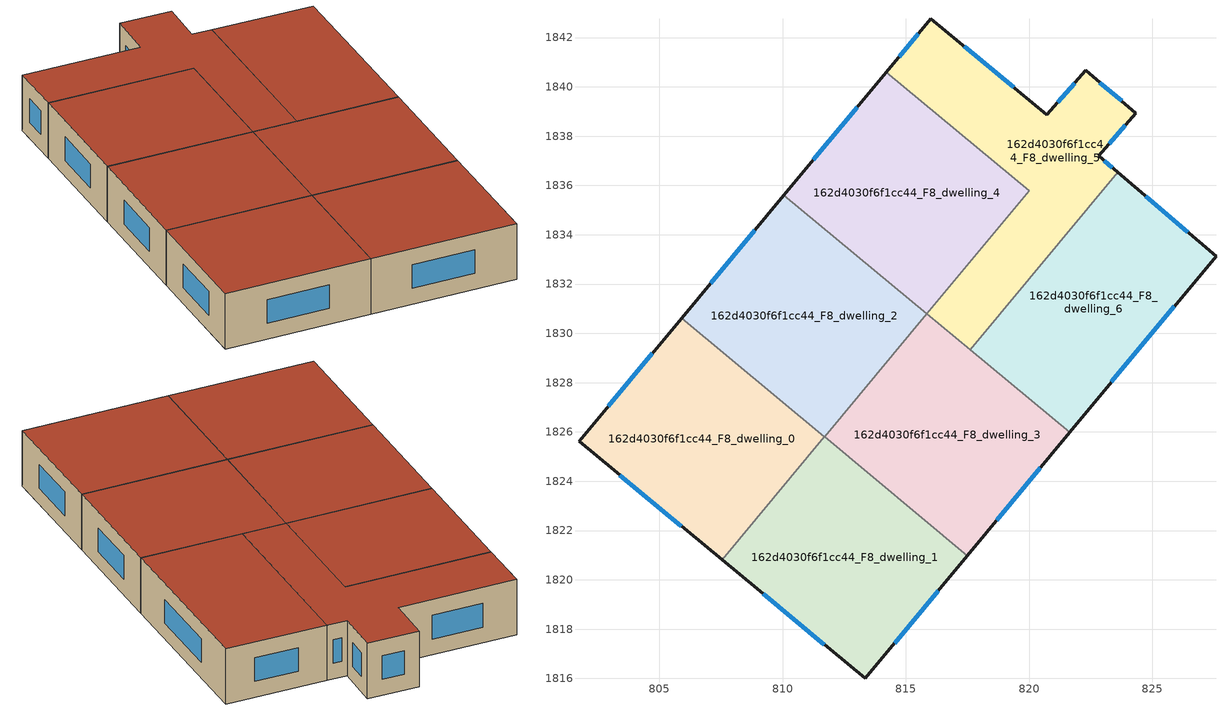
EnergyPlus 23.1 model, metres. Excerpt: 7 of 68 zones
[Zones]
162d4030f6f1cc44_F8_dwelling_0
 floor to 162d4030f6f1cc44_F7_dwelling_0 (EU_floor_Construction): 811.69,1825.8 807.54,1820.81 801.74,1825.61 805.9,1830.61 z24
 wall outside (EU_wall_Construction): 805.9,1830.61 801.74,1825.61 807.54,1820.81 z24:27
 wall to 162d4030f6f1cc44_F8_dwelling_1 (EU_wall_Construction): 807.54,1820.81 811.69,1825.8 z24:27
 wall to 162d4030f6f1cc44_F8_dwelling_2 (EU_wall_Construction): 811.69,1825.8 805.9,1830.61 z24:27
 window (EU_Window_Construction): 803.4,1824.24 805.88,1822.18 / 804.71,1829.18 802.93,1827.04 z24.86:26.14
 roof outside (EU_roof_Construction): 807.54,1820.81 811.69,1825.8 805.9,1830.61 801.74,1825.61 z27
162d4030f6f1cc44_F8_dwelling_1
 floor to 162d4030f6f1cc44_F7_dwelling_1 (EU_floor_Construction): 817.49,1820.99 813.35,1816 807.54,1820.81 811.69,1825.8 z24
 wall outside (EU_wall_Construction): 807.54,1820.81 813.35,1816 817.49,1820.99 z24:27
 wall to 162d4030f6f1cc44_F8_dwelling_3 (EU_wall_Construction): 817.49,1820.99 811.7,1825.8 z24:27
 wall to 162d4030f6f1cc44_F8_dwelling_2 (EU_wall_Construction): 811.7,1825.8 811.69,1825.8 z24:27
 window (EU_Window_Construction): 809.2,1819.44 811.69,1817.37 / 814.54,1817.42 816.31,1819.56 z24.86:26.14
 roof outside (EU_roof_Construction): 813.35,1816 817.49,1820.99 811.69,1825.8 807.54,1820.81 z27
162d4030f6f1cc44_F8_dwelling_2
 floor to 162d4030f6f1cc44_F7_dwelling_2 (EU_floor_Construction): 815.85,1830.79 811.7,1825.8 805.9,1830.61 810.05,1835.6 z24
 wall outside (EU_wall_Construction): 810.05,1835.6 805.9,1830.61 z24:27
 wall to 162d4030f6f1cc44_F8_dwelling_3 (EU_wall_Construction): 811.7,1825.8 815.85,1830.79 z24:27
 wall to 162d4030f6f1cc44_F8_dwelling_4 (EU_wall_Construction): 815.85,1830.79 810.05,1835.6 z24:27
 window (EU_Window_Construction): 808.87,1834.18 807.09,1832.04 z24.86:26.14
 roof outside (EU_roof_Construction): 811.7,1825.8 815.85,1830.79 810.05,1835.6 805.9,1830.61 z27
162d4030f6f1cc44_F8_dwelling_3
 floor to 162d4030f6f1cc44_F7_dwelling_3 (EU_floor_Construction): 821.64,1825.98 817.49,1820.99 811.7,1825.8 815.85,1830.79 z24
 wall outside (EU_wall_Construction): 817.49,1820.99 821.64,1825.98 z24:27
 wall to 162d4030f6f1cc44_F8_dwelling_6 (EU_wall_Construction): 821.64,1825.98 817.61,1829.33 z24:27
 wall to 162d4030f6f1cc44_F8_dwelling_5 (EU_wall_Construction): 817.61,1829.33 815.85,1830.79 z24:27
 window (EU_Window_Construction): 818.68,1822.41 820.46,1824.55 z24.86:26.14
 roof outside (EU_roof_Construction): 817.49,1820.99 821.64,1825.98 815.85,1830.79 811.7,1825.8 z27
162d4030f6f1cc44_F8_dwelling_4
 floor to 162d4030f6f1cc44_F7_dwelling_4 (EU_floor_Construction): 820,1835.79 815.85,1830.79 810.05,1835.6 814.21,1840.6 z24
 wall outside (EU_wall_Construction): 814.21,1840.6 810.05,1835.6 z24:27
 wall to 162d4030f6f1cc44_F8_dwelling_5 (EU_wall_Construction): 815.85,1830.79 820,1835.79 814.21,1840.6 z24:27
 window (EU_Window_Construction): 813.02,1839.17 811.24,1837.03 z24.86:26.14
 roof outside (EU_roof_Construction): 815.85,1830.79 820,1835.79 814.21,1840.6 810.05,1835.6 z27
162d4030f6f1cc44_F8_dwelling_5
 floor to 162d4030f6f1cc44_F7_dwelling_5 (EU_floor_Construction): 822.29,1840.66 824.33,1838.94 822.82,1837.19 823.59,1836.54 817.61,1829.33 815.85,1830.79 820,1835.79 814.21,1840.6 816.02,1842.77 820.72,1838.86 z24
 wall outside (EU_wall_Construction): 823.59,1836.54 822.82,1837.19 824.33,1838.94 822.29,1840.66 820.72,1838.86 816.02,1842.77 814.21,1840.6 z24:27
 wall to 162d4030f6f1cc44_F8_dwelling_6 (EU_wall_Construction): 817.61,1829.33 823.59,1836.54 z24:27
 window (EU_Window_Construction): 815.5,1842.15 814.73,1841.22 / 819.38,1839.98 817.36,1841.65 / 821.84,1840.15 821.17,1839.37 / 823.75,1839.43 822.87,1840.17 / 823.25,1837.69 823.9,1838.44 / 823.37,1836.72 823.04,1837 z24.86:26.14
 roof outside (EU_roof_Construction): 817.61,1829.33 823.59,1836.54 822.82,1837.19 824.33,1838.94 822.29,1840.66 820.72,1838.86 816.02,1842.77 814.21,1840.6 820,1835.79 815.85,1830.79 z27
162d4030f6f1cc44_F8_dwelling_6
 floor to 162d4030f6f1cc44_F7_dwelling_6 (EU_floor_Construction): 827.58,1833.13 821.64,1825.98 817.61,1829.33 823.59,1836.54 z24
 wall outside (EU_wall_Construction): 821.64,1825.98 827.58,1833.13 823.59,1836.54 z24:27
 window (EU_Window_Construction): 826.44,1834.1 824.73,1835.56 / 823.34,1828.02 825.88,1831.09 z24.86:26.14
 roof outside (EU_roof_Construction): 821.64,1825.98 827.58,1833.13 823.59,1836.54 817.61,1829.33 z27
[Building]
EU S2 Campaign: North Axis=0; Terrain=City; Solar Distribution=FullExterior
[Site:Location]
Helsinki-Vantaa.AP: Latitude=60.317; Longitude=24.963; Time Zone=2; Elevation=54.6
[SizingPeriod:WeatherFileDays]
AnnualSizingPeriod: Begin Month=1; Begin Day of Month=1; End Month=12; End Day of Month=31; Day of Week for Start Day=Monday; Use Weather File Daylight Saving Period=No; Use Weather File Rain and Snow Indicators=No
[MATERIAL]
EU_InternalMass_Material: Roughness=MediumRough; Thickness=0.1; Conductivity=1; Density=1800; Specific Heat=900; Thermal Absorptance=0.9; Solar Absorptance=0.7; Visible Absorptance=0.7
[MATERIAL:NOMASS] Roughness=MediumRough; Thermal Absorptance=0.9; Solar Absorptance=0.7; Visible Absorptance=0.7
Name | Thermal Resistance
EU_wall_NoMass | 1.10183
EU_roof_NoMass; EU_floor_NoMass | 1.70606
[WINDOWMATERIAL:SIMPLEGLAZINGSYSTEM]
EU_Window_SimpleGlazing: UFactor=3.11035; Solar Heat Gain Coefficient=0.8; Visible Transmittance=0.8
[CONSTRUCTION]
EU_wall_Construction: EU_wall_NoMass
EU_roof_Construction: EU_roof_NoMass
EU_floor_Construction: EU_floor_NoMass
EU_Window_Construction: EU_Window_SimpleGlazing
EU_InternalMass_Construction: EU_InternalMass_Material
[ZONE] Type=1; Multiplier=1; Ceiling Height=autocalculate; Floor Area=autocalculate; Part of Total Floor Area=Yes
Name | Volume
162d4030f6f1cc44_F8_dwelling_0 | 146.782
162d4030f6f1cc44_F8_dwelling_1 | 146.792
162d4030f6f1cc44_F8_dwelling_2 | 146.788
162d4030f6f1cc44_F8_dwelling_3 | 146.783
162d4030f6f1cc44_F8_dwelling_4 | 146.801
162d4030f6f1cc44_F8_dwelling_5 | 146.789
162d4030f6f1cc44_F8_dwelling_6 | 146.765
[INTERNALMASS] Construction=EU_InternalMass_Construction
Name | Zone or ZoneList | Surface Area
162d4030f6f1cc44_F8_dwelling_0_EU_InternalMass | 162d4030f6f1cc44_F8_dwelling_0 | 48.9267
162d4030f6f1cc44_F8_dwelling_1_EU_InternalMass | 162d4030f6f1cc44_F8_dwelling_1 | 48.9306
162d4030f6f1cc44_F8_dwelling_2_EU_InternalMass | 162d4030f6f1cc44_F8_dwelling_2 | 48.9309
162d4030f6f1cc44_F8_dwelling_3_EU_InternalMass | 162d4030f6f1cc44_F8_dwelling_3 | 48.9274
162d4030f6f1cc44_F8_dwelling_4_EU_InternalMass | 162d4030f6f1cc44_F8_dwelling_4 | 48.9324
162d4030f6f1cc44_F8_dwelling_5_EU_InternalMass | 162d4030f6f1cc44_F8_dwelling_5 | 48.9294
162d4030f6f1cc44_F8_dwelling_6_EU_InternalMass | 162d4030f6f1cc44_F8_dwelling_6 | 48.9218
[OTHEREQUIPMENT] Fuel Type=Electricity; Design Level Calculation Method=Watts/Area; Power per Zone Floor Area=1; Fraction Latent=0; Fraction Radiant=0; Fraction Lost=0; Carbon Dioxide Generation Rate=0; EndUse Subcategory=EU_Step8_InternalGains
Name | Zone or ZoneList or Space or SpaceList | Schedule
EU_Step8_InternalGain_162d4030f6f1cc44_F8_dwelling_0_f000 | 162d4030f6f1cc44_F8_dwelling_0 | EU_Step8_GainSchedule_162d4030f6f1cc44_F8_dwelling_0_f000
EU_Step8_InternalGain_162d4030f6f1cc44_F8_dwelling_1_f000 | 162d4030f6f1cc44_F8_dwelling_1 | EU_Step8_GainSchedule_162d4030f6f1cc44_F8_dwelling_1_f000
EU_Step8_InternalGain_162d4030f6f1cc44_F8_dwelling_2_f000 | 162d4030f6f1cc44_F8_dwelling_2 | EU_Step8_GainSchedule_162d4030f6f1cc44_F8_dwelling_2_f000
EU_Step8_InternalGain_162d4030f6f1cc44_F8_dwelling_3_f000 | 162d4030f6f1cc44_F8_dwelling_3 | EU_Step8_GainSchedule_162d4030f6f1cc44_F8_dwelling_3_f000
EU_Step8_InternalGain_162d4030f6f1cc44_F8_dwelling_4_f000 | 162d4030f6f1cc44_F8_dwelling_4 | EU_Step8_GainSchedule_162d4030f6f1cc44_F8_dwelling_4_f000
EU_Step8_InternalGain_162d4030f6f1cc44_F8_dwelling_5_f000 | 162d4030f6f1cc44_F8_dwelling_5 | EU_Step8_GainSchedule_162d4030f6f1cc44_F8_dwelling_5_f000
EU_Step8_InternalGain_162d4030f6f1cc44_F8_dwelling_6_f000 | 162d4030f6f1cc44_F8_dwelling_6 | EU_Step8_GainSchedule_162d4030f6f1cc44_F8_dwelling_6_f000
[ZONEVENTILATION:DESIGNFLOWRATE] Schedule=EU_AlwaysOn; Design Flow Rate Calculation Method=AirChanges/Hour; Air Changes per Hour=0.756316; Ventilation Type=Natural; Fan Pressure Rise=0; Fan Total Efficiency=1; Constant Term Coefficient=1; Temperature Term Coefficient=0; Velocity Term Coefficient=0; Velocity Squared Term Coefficient=0; Minimum Indoor Temperature=-100; Maximum Indoor Temperature=100; Delta Temperature=-100; Minimum Outdoor Temperature=-100; Maximum Outdoor Temperature=100; Maximum Wind Speed=40
Name | Zone or ZoneList or Space or SpaceList
EU_ConstantAir_162d4030f6f1cc44_F8_dwelling_0 | 162d4030f6f1cc44_F8_dwelling_0
EU_ConstantAir_162d4030f6f1cc44_F8_dwelling_1 | 162d4030f6f1cc44_F8_dwelling_1
EU_ConstantAir_162d4030f6f1cc44_F8_dwelling_2 | 162d4030f6f1cc44_F8_dwelling_2
EU_ConstantAir_162d4030f6f1cc44_F8_dwelling_3 | 162d4030f6f1cc44_F8_dwelling_3
EU_ConstantAir_162d4030f6f1cc44_F8_dwelling_4 | 162d4030f6f1cc44_F8_dwelling_4
EU_ConstantAir_162d4030f6f1cc44_F8_dwelling_5 | 162d4030f6f1cc44_F8_dwelling_5
EU_ConstantAir_162d4030f6f1cc44_F8_dwelling_6 | 162d4030f6f1cc44_F8_dwelling_6
[HVACTEMPLATE:THERMOSTAT] Constant Heating Setpoint=20; Constant Cooling Setpoint=50
EU_HeatOnly_162d4030f6f1cc44_F0_dwelling_2; EU_HeatOnly_162d4030f6f1cc44_F0_dwelling_3; EU_HeatOnly_162d4030f6f1cc44_F0_dwelling_4; EU_HeatOnly_162d4030f6f1cc44_F0_dwelling_5; EU_HeatOnly_162d4030f6f1cc44_F0_dwelling_6; EU_HeatOnly_162d4030f6f1cc44_F0_dwelling_7; EU_HeatOnly_162d4030f6f1cc44_F1_dwelling_0; EU_HeatOnly_162d4030f6f1cc44_F1_dwelling_1; EU_HeatOnly_162d4030f6f1cc44_F1_dwelling_2; EU_HeatOnly_162d4030f6f1cc44_F1_dwelling_3; EU_HeatOnly_162d4030f6f1cc44_F1_dwelling_4; EU_HeatOnly_162d4030f6f1cc44_F1_dwelling_5; EU_HeatOnly_162d4030f6f1cc44_F1_dwelling_6; EU_HeatOnly_162d4030f6f1cc44_F1_dwelling_7; EU_HeatOnly_162d4030f6f1cc44_F2_dwelling_0; EU_HeatOnly_162d4030f6f1cc44_F2_dwelling_1; EU_HeatOnly_162d4030f6f1cc44_F2_dwelling_2; EU_HeatOnly_162d4030f6f1cc44_F2_dwelling_3; EU_HeatOnly_162d4030f6f1cc44_F2_dwelling_4; EU_HeatOnly_162d4030f6f1cc44_F2_dwelling_5; EU_HeatOnly_162d4030f6f1cc44_F2_dwelling_6; EU_HeatOnly_162d4030f6f1cc44_F2_dwelling_7; EU_HeatOnly_162d4030f6f1cc44_F3_dwelling_0; EU_HeatOnly_162d4030f6f1cc44_F3_dwelling_1; EU_HeatOnly_162d4030f6f1cc44_F3_dwelling_2; EU_HeatOnly_162d4030f6f1cc44_F3_dwelling_3; EU_HeatOnly_162d4030f6f1cc44_F3_dwelling_4; EU_HeatOnly_162d4030f6f1cc44_F3_dwelling_5; EU_HeatOnly_162d4030f6f1cc44_F3_dwelling_6; EU_HeatOnly_162d4030f6f1cc44_F3_dwelling_7; EU_HeatOnly_162d4030f6f1cc44_F4_dwelling_0; EU_HeatOnly_162d4030f6f1cc44_F4_dwelling_1; EU_HeatOnly_162d4030f6f1cc44_F4_dwelling_2; EU_HeatOnly_162d4030f6f1cc44_F4_dwelling_3; EU_HeatOnly_162d4030f6f1cc44_F4_dwelling_4; EU_HeatOnly_162d4030f6f1cc44_F4_dwelling_5; EU_HeatOnly_162d4030f6f1cc44_F4_dwelling_6; EU_HeatOnly_162d4030f6f1cc44_F4_dwelling_7; EU_HeatOnly_162d4030f6f1cc44_F5_dwelling_0; EU_HeatOnly_162d4030f6f1cc44_F5_dwelling_1; EU_HeatOnly_162d4030f6f1cc44_F5_dwelling_2; EU_HeatOnly_162d4030f6f1cc44_F5_dwelling_3; EU_HeatOnly_162d4030f6f1cc44_F5_dwelling_4; EU_HeatOnly_162d4030f6f1cc44_F5_dwelling_5; EU_HeatOnly_162d4030f6f1cc44_F5_dwelling_6; EU_HeatOnly_162d4030f6f1cc44_F6_dwelling_0; EU_HeatOnly_162d4030f6f1cc44_F6_dwelling_1; EU_HeatOnly_162d4030f6f1cc44_F6_dwelling_2; EU_HeatOnly_162d4030f6f1cc44_F6_dwelling_3; EU_HeatOnly_162d4030f6f1cc44_F6_dwelling_4; EU_HeatOnly_162d4030f6f1cc44_F6_dwelling_5; EU_HeatOnly_162d4030f6f1cc44_F6_dwelling_6; EU_HeatOnly_162d4030f6f1cc44_F7_dwelling_0; EU_HeatOnly_162d4030f6f1cc44_F7_dwelling_1; EU_HeatOnly_162d4030f6f1cc44_F7_dwelling_2; EU_HeatOnly_162d4030f6f1cc44_F7_dwelling_3; EU_HeatOnly_162d4030f6f1cc44_F7_dwelling_4; EU_HeatOnly_162d4030f6f1cc44_F7_dwelling_5; EU_HeatOnly_162d4030f6f1cc44_F7_dwelling_6; EU_HeatOnly_162d4030f6f1cc44_F8_dwelling_0; EU_HeatOnly_162d4030f6f1cc44_F8_dwelling_1; EU_HeatOnly_162d4030f6f1cc44_F8_dwelling_2; EU_HeatOnly_162d4030f6f1cc44_F8_dwelling_3; EU_HeatOnly_162d4030f6f1cc44_F8_dwelling_4; EU_HeatOnly_162d4030f6f1cc44_F8_dwelling_5; EU_HeatOnly_162d4030f6f1cc44_F8_dwelling_6
[HVACTEMPLATE:ZONE:IDEALLOADSAIRSYSTEM] System Availability Schedule=EU_AlwaysOn; Maximum Heating Supply Air Temperature=50; Minimum Cooling Supply Air Temperature=13; Maximum Heating Supply Air Humidity Ratio=0.0156; Minimum Cooling Supply Air Humidity Ratio=0.0077; Heating Limit=NoLimit; Cooling Limit=NoLimit; Heating Availability Schedule=EU_AlwaysOn; Cooling Availability Schedule=EU_CoolingOff; Dehumidification Control Type=ConstantSensibleHeatRatio; Cooling Sensible Heat Ratio=0.7; Dehumidification Setpoint=60; Humidification Control Type=None; Humidification Setpoint=30; Outdoor Air Method=None; Outdoor Air Flow Rate per Person=0.00944; Outdoor Air Flow Rate per Zone Floor Area=0; Outdoor Air Flow Rate per Zone=0; Demand Controlled Ventilation Type=None; Outdoor Air Economizer Type=NoEconomizer; Heat Recovery Type=None; Sensible Heat Recovery Effectiveness=0.7; Latent Heat Recovery Effectiveness=0.65
Name | Template Thermostat
162d4030f6f1cc44_F8_dwelling_0 | EU_HeatOnly_162d4030f6f1cc44_F8_dwelling_0
162d4030f6f1cc44_F8_dwelling_1 | EU_HeatOnly_162d4030f6f1cc44_F8_dwelling_1
162d4030f6f1cc44_F8_dwelling_2 | EU_HeatOnly_162d4030f6f1cc44_F8_dwelling_2
162d4030f6f1cc44_F8_dwelling_3 | EU_HeatOnly_162d4030f6f1cc44_F8_dwelling_3
162d4030f6f1cc44_F8_dwelling_4 | EU_HeatOnly_162d4030f6f1cc44_F8_dwelling_4
162d4030f6f1cc44_F8_dwelling_5 | EU_HeatOnly_162d4030f6f1cc44_F8_dwelling_5
162d4030f6f1cc44_F8_dwelling_6 | EU_HeatOnly_162d4030f6f1cc44_F8_dwelling_6
[SIZING:ZONE] Zone Cooling Design Supply Air Temperature Input Method=SupplyAirTemperature; Zone Cooling Design Supply Air Temperature=13; Zone Heating Design Supply Air Temperature Input Method=SupplyAirTemperature; Zone Heating Design Supply Air Temperature=50; Zone Cooling Design Supply Air Humidity Ratio=0.008; Zone Heating Design Supply Air Humidity Ratio=0.008; Cooling Design Air Flow Method=DesignDay; Cooling Design Air Flow Rate=0; Cooling Minimum Air Flow per Zone Floor Area=0.000762; Cooling Minimum Air Flow=0; Cooling Minimum Air Flow Fraction=0.2; Heating Design Air Flow Method=DesignDay; Heating Design Air Flow Rate=0; Heating Maximum Air Flow per Zone Floor Area=0.002032; Heating Maximum Air Flow=0.141576; Heating Maximum Air Flow Fraction=0.3; Account for Dedicated Outdoor Air System=No; Dedicated Outdoor Air System Control Strategy=NeutralSupplyAir; Dedicated Outdoor Air Low Setpoint Temperature for Design=autosize; Dedicated Outdoor Air High Setpoint Temperature for Design=autosize; Zone Load Sizing Method=Sensible Load Only No Latent Load; Zone Latent Cooling Design Supply Air Humidity Ratio Input Method=HumidityRatioDifference; Zone Cooling Design Supply Air Humidity Ratio Difference=0.005; Zone Latent Heating Design Supply Air Humidity Ratio Input Method=HumidityRatioDifference; Zone Humidification Design Supply Air Humidity Ratio Difference=0.005
162d4030f6f1cc44_F8_dwelling_0; 162d4030f6f1cc44_F8_dwelling_1; 162d4030f6f1cc44_F8_dwelling_2; 162d4030f6f1cc44_F8_dwelling_3; 162d4030f6f1cc44_F8_dwelling_4; 162d4030f6f1cc44_F8_dwelling_5; 162d4030f6f1cc44_F8_dwelling_6
[SCHEDULE:CONSTANT]
Name | Hourly Value
EU_AlwaysOn | 1
EU_CoolingOff | 0
[SCHEDULE:FILE] Column Number=1; Rows to Skip at Top=0; Number of Hours of Data=8760; Column Separator=Comma; Interpolate to Timestep=No; Minutes per Item=60; Adjust Schedule for Daylight Savings=Yes
Name | File
EU_Step8_GainSchedule_162d4030f6f1cc44_F8_dwelling_0_f000 | ../../schedules/162d4030f6f1cc44/162d4030f6f1cc44_F8_dwelling_0_f000_gain.csv
EU_Step8_GainSchedule_162d4030f6f1cc44_F8_dwelling_1_f000 | ../../schedules/162d4030f6f1cc44/162d4030f6f1cc44_F8_dwelling_1_f000_gain.csv
EU_Step8_GainSchedule_162d4030f6f1cc44_F8_dwelling_2_f000 | ../../schedules/162d4030f6f1cc44/162d4030f6f1cc44_F8_dwelling_2_f000_gain.csv
EU_Step8_GainSchedule_162d4030f6f1cc44_F8_dwelling_3_f000 | ../../schedules/162d4030f6f1cc44/162d4030f6f1cc44_F8_dwelling_3_f000_gain.csv
EU_Step8_GainSchedule_162d4030f6f1cc44_F8_dwelling_4_f000 | ../../schedules/162d4030f6f1cc44/162d4030f6f1cc44_F8_dwelling_4_f000_gain.csv
EU_Step8_GainSchedule_162d4030f6f1cc44_F8_dwelling_5_f000 | ../../schedules/162d4030f6f1cc44/162d4030f6f1cc44_F8_dwelling_5_f000_gain.csv
EU_Step8_GainSchedule_162d4030f6f1cc44_F8_dwelling_6_f000 | ../../schedules/162d4030f6f1cc44/162d4030f6f1cc44_F8_dwelling_6_f000_gain.csv
